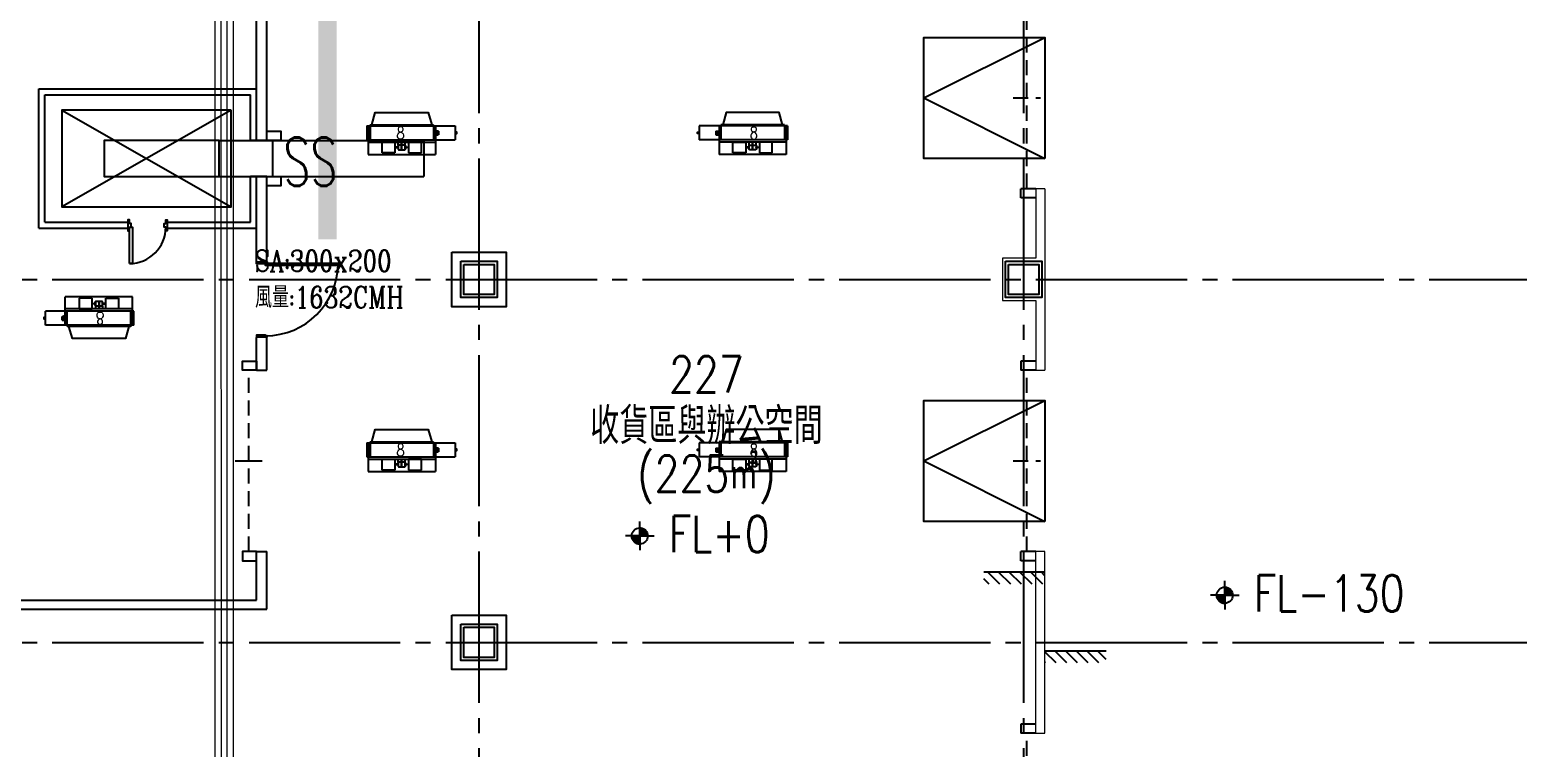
# Model space of a CAD drawing. Extents: x -18489 to 195597, y -1599 to 112111.
# Drawn here: x 23618 to 26077, y 13775 to 14963 of the extents above; entities that cross this region are included whole.
import ezdxf
from ezdxf.enums import TextEntityAlignment as Align

# ---------------------------------------------------------------- set-up
doc = ezdxf.new("R2010")
doc.units = 0
doc.header["$LTSCALE"] = 100
doc.linetypes.add('X-N-FAB-L10$0$COL-CEN-LIN', pattern=[3.25, 2.5, -0.25, 0.25, -0.25])
doc.linetypes.add('X-N-FAB-L10$0$HIDDEN', pattern=[0.375, 0.25, -0.125])
for name, color, linetype, lineweight in [('188K-SM-03-F10-MECH-EQ-Y2257103$0$0-AHU-SA', 5, 'Continuous', 0), ('188K-SM-03-F10-MECH-EQ-Y2257103$0$0-CHR', 3, 'Continuous', 0), ('188K-SM-03-F10-MECH-EQ-Y2257103$0$0-CHS', 4, 'Continuous', 0)]:
    doc.layers.add(name, color=color, linetype=linetype, lineweight=lineweight)
for name, color, linetype in [('188K-SM-03-F10-MECH-EQ-Y2257103$0$00_AC_01_設備', 2, 'Continuous'), ('188K-SM-03-F10-MECH-EQ-Y2257103$0$M-DETL-03', 3, 'Continuous'), ('X-N-FAB-L10$0$08', 8, 'Continuous'), ('X-N-FAB-L10$0$A-WALL-IN', 8, 'Continuous'), ('X-N-FAB-L10$0$BLOCK', 8, 'Continuous'), ('X-N-FAB-L10$0$CCL', 8, 'X-N-FAB-L10$0$COL-CEN-LIN'), ('X-N-FAB-L10$0$COL-S', 8, 'Continuous'), ('X-N-FAB-L10$0$DOOR', 8, 'Continuous'), ('X-N-FAB-L10$0$TXT-CODE', 8, 'Continuous')]:
    doc.layers.add(name, color=color, linetype=linetype)
doc.styles.add('188K-SM-03-F10-MECH-EQ-Y2257103$0$CHINESET', font='simplex.shx', dxfattribs={"width": 0.8, "bigfont": 'chineset.shx'})
doc.styles.add('188K-SM-03-F10-MECH-EQ-Y2257103$0$STDTEXT', font='complex.shx', dxfattribs={"bigfont": 'chineset.shx'})
doc.styles.add('X-N-FAB-L10$0$CHINA', font='simplex.shx', dxfattribs={"width": 0.75, "bigfont": 'chineset.shx'})
doc.styles.add('X-N-FAB-L10$0$JEH', font='SIMPLEX.shx', dxfattribs={"bigfont": 'genie.shx'})

# ---------------------------------------------------------------- blocks, each defined once
blk = doc.blocks.new('188K-SM-03-F10-MECH-EQ-Y2257103$0$00_AC_FC_800')
at = {"layer": '188K-SM-03-F10-MECH-EQ-Y2257103$0$00_AC_01_設備'}
h = blk.add_hatch(dxfattribs=at)
h.set_pattern_fill('ANSI31', color=3, scale=0.01, angle=45, style=0)
h.set_pattern_definition([(270.00000491, (-14689.678363, 2532.36405), (-0.03175, -2.72e-09), [])])
h.paths.add_polyline_path([(59.1, -36.9), (58.4, -36.9), (58.4, -36.7), (59.1, -36.7)])
at = {"layer": '188K-SM-03-F10-MECH-EQ-Y2257103$0$00_AC_01_設備', "color": 3}
for p, q in [((-57.8, -22), (88.2, -22)), ((-57.8, -22), (-57.8, -45)), ((-55.5, -22), (-55.5, -69)), ((-52.5, -20), (52.5, -20)), ((-52.5, -22), (-52.5, -20)), ((-52.5, -22), (-52.5, -45)), ((52.5, -22), (52.5, -20)), ((52.5, -22), (52.5, -45)), ((55.5, -22), (55.5, -69)), ((88.2, -22), (88.2, -45)), ((-57.8, -45), (88.2, -45)), ((-55.5, -49), (55.5, -49)), ((-32.5, -49), (-11.3, -49)), ((-32.5, -66.7), (-32.5, -49)), ((-11.3, -49), (-11.3, -66.7)), ((-5.7, -54.2), (-5.7, -49)), ((-0.2, -61.3), (-0.2, -49)), ((0.2, -61.3), (0.2, -49)), ((5.7, -54.2), (5.7, -49)), ((32.5, -49), (11.3, -49)), ((11.3, -49), (11.3, -66.7)), ((32.5, -66.7), (32.5, -49)), ((60.5, -30.5), (55.5, -30.5)), ((60.5, -30.5), (55.5, -30.5)), ((60.5, -30.5), (55.5, -30.5)), ((57.3, -32.4), (55.5, -31.3)), ((57.1, -32.9), (55.5, -32)), ((57, -33.2), (55.5, -33.2)), ((57, -33.8), (55.5, -33.8)), ((57.1, -34.1), (55.5, -35)), ((57.3, -34.6), (55.5, -35.7)), ((60.5, -36.5), (55.5, -36.5)), ((60.5, -36.5), (55.5, -36.5)), ((60.5, -36.5), (55.5, -36.5)), ((57.5, -32), (57.5, -35)), ((60.5, -32), (57.5, -32)), ((60.5, -35), (57.5, -35)), ((58.4, -35), (58.4, -36.7)), ((58.4, -36.6), (59.1, -36.6)), ((58.4, -36.7), (59.1, -36.7)), ((58.5, -35), (58.5, -36.6)), ((59, -35), (59, -36.6)), ((59.1, -35), (59.1, -36.7)), ((59.8, -32), (59.8, -30.5)), ((59.8, -32), (59.8, -35)), ((59.8, -35), (59.8, -36.5)), ((60.5, -30.5), (60.5, -36.5)), ((60.5, -30.5), (60.5, -36.5)), ((60.5, -30.5), (60.5, -36.5)), ((60.5, -30.5), (60.5, -36.5)), ((88.2, -32.7), (91.2, -32.7)), ((88.2, -34.3), (91.2, -34.3)), ((-55.5, -69), (55.5, -69)), ((-11.3, -66.7), (-32.5, -66.7)), ((-11.3, -57.2), (-11.3, -57.7)), ((-6.2, -57.2), (-11.3, -57.2)), ((-11.3, -57.7), (-6.2, -57.7)), ((-5.7, -54.6), (-6.2, -54.6)), ((-6.2, -54.6), (-6.2, -60.5)), ((-6.2, -60.5), (-5.7, -60.5)), ((-5.7, -54.2), (-5.7, -60.9)), ((-5.7, -57.7), (-5.7, -57.2)), ((5.3, -53.8), (-5.3, -53.8)), ((-5.3, -61.3), (5.3, -61.3)), ((5.7, -60.9), (5.7, -54.2)), ((5.7, -54.6), (6.2, -54.6)), ((5.7, -57.7), (5.7, -57.2)), ((6.2, -60.5), (5.7, -60.5)), ((6.2, -54.6), (6.2, -60.5)), ((6.2, -57.2), (11.3, -57.2)), ((11.3, -57.7), (6.2, -57.7)), ((11.3, -57.2), (11.3, -57.7)), ((11.3, -66.7), (32.5, -66.7))]:
    blk.add_line(p, q, dxfattribs=at)
for points in [[(-49.4, -20), (-43.8, 0), (43.8, 0), (49.4, -20)], [(-53.4, -24.5), (-54.6, -24.5)], [(-54, -23.9), (-54, -25.1)], [(54.6, -24.5), (53.4, -24.5)], [(54, -23.9), (54, -25.1)], [(-53.4, -42.5), (-54.6, -42.5)], [(-54, -41.9), (-54, -43.1)], [(54.6, -42.5), (53.4, -42.5)], [(54, -41.9), (54, -43.1)]]:
    blk.add_lwpolyline(points, dxfattribs=at)
for points in [[(58.4, -36.7), (58.4, -36.9), (59.1, -36.9), (59.1, -36.7)], [(88.2, -34.5), (91.2, -34.5), (91.2, -32.5), (88.2, -32.5)]]:
    blk.add_lwpolyline(points, close=True, dxfattribs=at)
for centre in [(-54, -29.3), (-54, -37.7), (54, -29.3), (54, -37.7)]:
    blk.add_circle(centre, 0.2, dxfattribs=at)
for centre, radius, start, end in [((59.5, -33.5), 2.5, 143.1301, 216.8699), ((55.7, -33.5), 2.5, 323.1301, 36.8699), ((-5.3, -54.2), 0.405, 90, 180), ((-5.3, -60.9), 0.405, 180, 270), ((5.3, -54.2), 0.405, 0, 90), ((5.3, -60.9), 0.405, 270, 0)]:
    blk.add_arc(centre, radius, start, end, dxfattribs=at)
at = {"layer": '188K-SM-03-F10-MECH-EQ-Y2257103$0$00_AC_01_設備', "color": 3, "insert": (-8.9, -23.7, 0), "char_height": 20, "attachment_point": 1, "rotation": 0, "style": '188K-SM-03-F10-MECH-EQ-Y2257103$0$CHINESET'}
blk.add_mtext_dynamic_manual_height_columns('8', width=135.411, gutter_width=500, heights=[0], dxfattribs=at)
blk = doc.blocks.new('188K-SM-03-F10-MECH-EQ-Y2257103')
at = {"layer": '188K-SM-03-F10-MECH-EQ-Y2257103$0$0-AHU-SA'}
for points, const_width in [([(22279.6, 17845.7), (22279.6, 16725), (23789, 16725), (23789, 14978.9)], 200), ([(24109.8, 14616.2), (24109.8, 15053)], 30)]:
    blk.add_lwpolyline(points, dxfattribs=dict(at, const_width=const_width))
at = {"layer": '188K-SM-03-F10-MECH-EQ-Y2257103$0$0-CHR'}
for p, q in [((23944.2, 13489.3), (23944.1, 16859.2)), ((23954.2, 13489.3), (23954.1, 16859.2))]:
    blk.add_line(p, q, dxfattribs=at)
at = {"layer": '188K-SM-03-F10-MECH-EQ-Y2257103$0$0-CHS'}
for p, q in [((23924.3, 13569.5), (23924.1, 16840.6)), ((23934.3, 13569.5), (23934.1, 16840.6))]:
    blk.add_line(p, q, dxfattribs=at)
at = {"layer": '188K-SM-03-F10-MECH-EQ-Y2257103$0$00_AC_01_設備'}
for p in [(24232.4, 14825.8), (24232.4, 14301.7)]:
    blk.add_blockref('188K-SM-03-F10-MECH-EQ-Y2257103$0$00_AC_FC_800', p, dxfattribs=at)
at = {"layer": '188K-SM-03-F10-MECH-EQ-Y2257103$0$00_AC_01_設備', "xscale": -1}
for p in [(24812, 14825.8), (24812, 14301.7)]:
    blk.add_blockref('188K-SM-03-F10-MECH-EQ-Y2257103$0$00_AC_FC_800', p, dxfattribs=at)
at = {"layer": '188K-SM-03-F10-MECH-EQ-Y2257103$0$00_AC_01_設備', "rotation": 180}
blk.add_blockref('188K-SM-03-F10-MECH-EQ-Y2257103$0$00_AC_FC_800', (23732, 14452.4), dxfattribs=at)
at = {"layer": '188K-SM-03-F10-MECH-EQ-Y2257103$0$M-DETL-03', "color": 1, "style": '188K-SM-03-F10-MECH-EQ-Y2257103$0$STDTEXT', "width": 0.8}
for s, p in [('SA:300x200', (23990, 14563.2)), ('風量:1632CMH', (23990, 14503.2))]:
    blk.add_text(s, height=35, dxfattribs=at).set_placement(p)
blk = doc.blocks.new('X-N-FAB-L10$0$A$C467ba2ca')
at = {"layer": 'X-N-FAB-L10$0$CCL'}
for p, q in [((-2650, 0), (-2650, 9160)), ((-1750, 0), (-1750, 9160)), ((-27730, 3950), (360, 3950)), ((-27730, 3350), (360, 3350))]:
    blk.add_line(p, q, dxfattribs=at)
at = {"layer": 'X-N-FAB-L10$0$COL-S'}
for points in [[(-2680, 3980), (-2620, 3980), (-2620, 3920), (-2680, 3920)], [(-2675, 3975), (-2625, 3975), (-2625, 3925), (-2675, 3925)], [(-1780, 3980), (-1720, 3980), (-1720, 3920), (-1780, 3920)], [(-1775, 3975), (-1725, 3975), (-1725, 3925), (-1775, 3925)], [(-2680, 3380), (-2620, 3380), (-2620, 3320), (-2680, 3320)], [(-2675, 3375), (-2625, 3375), (-2625, 3325), (-2675, 3325)]]:
    blk.add_lwpolyline(points, close=True, dxfattribs=at)
blk = doc.blocks.new('X-N-FAB-L10')
at = {"color": 8}
for p, q in [((24612.181, 14125.94), (24625.514, 14125.94)), ((24612.182, 14125.84), (24625.514, 14125.84)), ((24612.184, 14125.74), (24625.514, 14125.74)), ((24612.186, 14125.64), (24625.514, 14125.64)), ((24612.19, 14125.54), (24625.514, 14125.54)), ((24612.194, 14125.44), (24625.514, 14125.44)), ((24612.198, 14125.34), (24625.514, 14125.34)), ((24612.204, 14125.24), (24625.514, 14125.24)), ((24612.21, 14125.14), (24625.514, 14125.14)), ((24612.217, 14125.04), (24625.514, 14125.04)), ((24612.225, 14124.94), (24625.514, 14124.94)), ((24612.234, 14124.84), (24625.514, 14124.84)), ((24612.243, 14124.74), (24625.514, 14124.74)), ((24612.253, 14124.64), (24625.514, 14124.64)), ((24612.264, 14124.54), (24625.514, 14124.54)), ((24612.276, 14124.44), (24625.514, 14124.44)), ((24612.288, 14124.34), (24625.514, 14124.34)), ((24612.301, 14124.24), (24625.514, 14124.24)), ((24612.315, 14124.14), (24625.514, 14124.14)), ((24612.33, 14124.04), (24625.514, 14124.04)), ((24612.346, 14123.94), (24625.514, 14123.94)), ((24612.362, 14123.84), (24625.514, 14123.84)), ((24612.379, 14123.74), (24625.514, 14123.74)), ((24612.397, 14123.64), (24625.514, 14123.64)), ((24612.415, 14123.54), (24625.514, 14123.54)), ((24612.435, 14123.44), (24625.514, 14123.44)), ((24612.455, 14123.34), (24625.514, 14123.34)), ((24612.476, 14123.24), (24625.514, 14123.24)), ((24612.498, 14123.14), (24625.514, 14123.14)), ((24612.52, 14123.04), (24625.514, 14123.04)), ((24612.544, 14122.94), (24625.514, 14122.94)), ((24612.568, 14122.84), (24625.514, 14122.84)), ((24612.593, 14122.74), (24625.514, 14122.74)), ((24612.619, 14122.64), (24625.514, 14122.64)), ((24612.646, 14122.54), (24625.514, 14122.54)), ((24612.673, 14122.44), (24625.514, 14122.44)), ((24612.702, 14122.34), (24625.514, 14122.34)), ((24612.731, 14122.24), (24625.514, 14122.24)), ((24612.761, 14122.14), (24625.514, 14122.14)), ((24612.792, 14122.04), (24625.514, 14122.04)), ((24612.824, 14121.94), (24625.514, 14121.94)), ((24612.857, 14121.84), (24625.514, 14121.84)), ((24612.89, 14121.74), (24625.514, 14121.74)), ((24612.925, 14121.64), (24625.514, 14121.64)), ((24612.96, 14121.54), (24625.514, 14121.54)), ((24612.996, 14121.44), (24625.514, 14121.44)), ((24613.033, 14121.34), (24625.514, 14121.34)), ((24613.071, 14121.24), (24625.514, 14121.24)), ((24613.11, 14121.14), (24625.514, 14121.14)), ((24613.15, 14121.04), (24625.514, 14121.04)), ((24613.191, 14120.94), (24625.514, 14120.94)), ((24613.233, 14120.84), (24625.514, 14120.84)), ((24613.276, 14120.74), (24625.514, 14120.74)), ((24613.319, 14120.64), (24625.514, 14120.64)), ((24613.364, 14120.54), (24625.514, 14120.54)), ((24613.41, 14120.44), (24625.514, 14120.44)), ((24613.456, 14120.34), (24625.514, 14120.34)), ((24613.504, 14120.24), (24625.514, 14120.24)), ((24613.553, 14120.14), (24625.514, 14120.14)), ((24613.603, 14120.04), (24625.514, 14120.04)), ((24613.654, 14119.94), (24625.514, 14119.94)), ((24613.705, 14119.84), (24625.514, 14119.84)), ((24613.758, 14119.74), (24625.514, 14119.74)), ((24613.813, 14119.64), (24625.514, 14119.64)), ((24613.868, 14119.54), (24625.514, 14119.54)), ((24613.924, 14119.44), (24625.514, 14119.44)), ((24613.981, 14119.34), (24625.514, 14119.34)), ((24614.04, 14119.24), (24625.514, 14119.24)), ((24614.1, 14119.14), (24625.514, 14119.14)), ((24614.161, 14119.04), (24625.514, 14119.04)), ((24614.223, 14118.94), (24625.514, 14118.94)), ((24614.286, 14118.84), (24625.514, 14118.84)), ((24614.351, 14118.74), (24625.514, 14118.74)), ((24614.417, 14118.64), (24625.514, 14118.64)), ((24614.484, 14118.54), (24625.514, 14118.54)), ((24614.553, 14118.44), (24625.514, 14118.44)), ((24614.623, 14118.34), (24625.514, 14118.34)), ((24614.694, 14118.24), (24625.514, 14118.24)), ((24614.767, 14118.14), (24625.514, 14118.14)), ((24614.841, 14118.04), (24625.514, 14118.04)), ((24614.917, 14117.94), (24625.514, 14117.94)), ((24614.994, 14117.84), (24625.514, 14117.84)), ((24615.073, 14117.74), (24625.514, 14117.74)), ((24615.153, 14117.64), (24625.514, 14117.64)), ((24615.235, 14117.54), (24625.514, 14117.54)), ((24615.318, 14117.44), (24625.514, 14117.44)), ((24615.403, 14117.34), (24625.514, 14117.34)), ((24615.49, 14117.24), (24625.514, 14117.24)), ((24615.579, 14117.14), (24625.514, 14117.14)), ((24615.669, 14117.04), (24625.514, 14117.04)), ((24615.761, 14116.94), (24625.514, 14116.94)), ((24615.855, 14116.84), (24625.514, 14116.84)), ((24615.952, 14116.74), (24625.514, 14116.74)), ((24616.05, 14116.64), (24625.514, 14116.64)), ((24616.15, 14116.54), (24625.514, 14116.54)), ((24616.253, 14116.44), (24625.514, 14116.44)), ((24616.357, 14116.34), (24625.514, 14116.34)), ((24616.464, 14116.24), (24625.514, 14116.24)), ((24616.574, 14116.14), (24625.514, 14116.14)), ((24616.686, 14116.04), (24625.514, 14116.04)), ((24616.8, 14115.94), (24625.514, 14115.94)), ((24616.917, 14115.84), (24625.514, 14115.84)), ((24617.037, 14115.74), (24625.514, 14115.74)), ((24617.16, 14115.64), (24625.514, 14115.64)), ((24617.286, 14115.54), (24625.514, 14115.54)), ((24617.415, 14115.44), (24625.514, 14115.44)), ((24617.548, 14115.34), (24625.514, 14115.34)), ((24617.684, 14115.24), (24625.514, 14115.24)), ((24625.514, 14139.34), (24626.336, 14139.34)), ((24625.514, 14139.24), (24627.338, 14139.24)), ((24625.514, 14139.14), (24627.955, 14139.14)), ((24625.514, 14139.04), (24628.441, 14139.04)), ((24625.514, 14138.94), (24628.855, 14138.94)), ((24625.514, 14138.84), (24629.22, 14138.84)), ((24625.514, 14138.74), (24629.549, 14138.74)), ((24625.514, 14138.64), (24629.852, 14138.64)), ((24625.514, 14138.54), (24630.132, 14138.54)), ((24625.514, 14138.44), (24630.394, 14138.44)), ((24625.514, 14138.34), (24630.641, 14138.34)), ((24625.514, 14138.24), (24630.875, 14138.24)), ((24625.514, 14138.14), (24631.097, 14138.14)), ((24625.514, 14138.04), (24631.309, 14138.04)), ((24625.514, 14137.94), (24631.512, 14137.94)), ((24625.514, 14137.84), (24631.706, 14137.84)), ((24625.514, 14137.74), (24631.894, 14137.74)), ((24625.514, 14137.64), (24632.074, 14137.64)), ((24625.514, 14137.54), (24632.248, 14137.54)), ((24625.514, 14137.44), (24632.416, 14137.44)), ((24625.514, 14137.34), (24632.578, 14137.34)), ((24625.514, 14137.24), (24632.736, 14137.24)), ((24625.514, 14137.14), (24632.889, 14137.14)), ((24625.514, 14137.04), (24633.037, 14137.04)), ((24625.514, 14136.94), (24633.182, 14136.94)), ((24625.514, 14136.84), (24633.322, 14136.84)), ((24625.514, 14136.74), (24633.458, 14136.74)), ((24625.514, 14136.64), (24633.591, 14136.64)), ((24625.514, 14136.54), (24633.721, 14136.54)), ((24625.514, 14136.44), (24633.848, 14136.44)), ((24625.514, 14136.34), (24633.971, 14136.34)), ((24625.514, 14136.24), (24634.091, 14136.24)), ((24625.514, 14136.14), (24634.209, 14136.14)), ((24625.514, 14136.04), (24634.324, 14136.04)), ((24625.514, 14135.94), (24634.436, 14135.94)), ((24625.514, 14135.84), (24634.546, 14135.84)), ((24625.514, 14135.74), (24634.653, 14135.74)), ((24625.514, 14135.64), (24634.758, 14135.64)), ((24625.514, 14135.54), (24634.861, 14135.54)), ((24625.514, 14135.44), (24634.962, 14135.44)), ((24625.514, 14135.34), (24635.06, 14135.34)), ((24625.514, 14135.24), (24635.157, 14135.24)), ((24625.514, 14135.14), (24635.251, 14135.14)), ((24625.514, 14135.04), (24635.344, 14135.04)), ((24625.514, 14134.94), (24635.435, 14134.94)), ((24625.514, 14134.84), (24635.524, 14134.84)), ((24625.514, 14134.74), (24635.611, 14134.74)), ((24625.514, 14134.64), (24635.696, 14134.64)), ((24625.514, 14134.54), (24635.78, 14134.54)), ((24625.514, 14134.44), (24635.862, 14134.44)), ((24625.514, 14134.34), (24635.942, 14134.34)), ((24625.514, 14134.24), (24636.021, 14134.24)), ((24625.514, 14134.14), (24636.099, 14134.14)), ((24625.514, 14134.04), (24636.174, 14134.04)), ((24625.514, 14133.94), (24636.249, 14133.94)), ((24625.514, 14133.84), (24636.322, 14133.84)), ((24625.514, 14133.74), (24636.393, 14133.74)), ((24625.514, 14133.64), (24636.464, 14133.64)), ((24625.514, 14133.54), (24636.532, 14133.54)), ((24625.514, 14133.44), (24636.6, 14133.44)), ((24625.514, 14133.34), (24636.666, 14133.34)), ((24625.514, 14133.24), (24636.731, 14133.24)), ((24625.514, 14133.14), (24636.794, 14133.14)), ((24625.514, 14133.04), (24636.857, 14133.04)), ((24625.514, 14132.94), (24636.918, 14132.94)), ((24625.514, 14132.84), (24636.978, 14132.84)), ((24625.514, 14132.74), (24637.037, 14132.74)), ((24625.514, 14132.64), (24637.094, 14132.64)), ((24625.514, 14132.54), (24637.151, 14132.54)), ((24625.514, 14132.44), (24637.206, 14132.44)), ((24625.514, 14132.34), (24637.261, 14132.34)), ((24625.514, 14132.24), (24637.314, 14132.24)), ((24625.514, 14132.14), (24637.366, 14132.14)), ((24625.514, 14132.04), (24637.417, 14132.04)), ((24625.514, 14131.94), (24637.467, 14131.94)), ((24625.514, 14131.84), (24637.516, 14131.84)), ((24625.514, 14131.74), (24637.564, 14131.74)), ((24625.514, 14131.64), (24637.61, 14131.64)), ((24625.514, 14131.54), (24637.656, 14131.54)), ((24625.514, 14131.44), (24637.701, 14131.44)), ((24625.514, 14131.34), (24637.745, 14131.34)), ((24625.514, 14131.24), (24637.788, 14131.24)), ((24625.514, 14131.14), (24637.83, 14131.14)), ((24625.514, 14131.04), (24637.871, 14131.04)), ((24625.514, 14130.94), (24637.911, 14130.94)), ((24625.514, 14130.84), (24637.95, 14130.84)), ((24625.514, 14130.74), (24637.988, 14130.74)), ((24625.514, 14130.64), (24638.026, 14130.64)), ((24625.514, 14130.54), (24638.062, 14130.54)), ((24625.514, 14130.44), (24638.097, 14130.44)), ((24625.514, 14130.34), (24638.132, 14130.34)), ((24625.514, 14130.24), (24638.166, 14130.24)), ((24625.514, 14130.14), (24638.199, 14130.14)), ((24625.514, 14130.04), (24638.23, 14130.04)), ((24625.514, 14129.94), (24638.262, 14129.94)), ((24625.514, 14129.84), (24638.292, 14129.84)), ((24625.514, 14129.74), (24638.321, 14129.74)), ((24625.514, 14129.64), (24638.35, 14129.64)), ((24625.514, 14129.54), (24638.377, 14129.54)), ((24625.514, 14129.44), (24638.404, 14129.44)), ((24625.514, 14129.34), (24638.43, 14129.34)), ((24625.514, 14129.24), (24638.455, 14129.24)), ((24625.514, 14129.14), (24638.48, 14129.14)), ((24625.514, 14129.04), (24638.503, 14129.04)), ((24625.514, 14128.94), (24638.526, 14128.94)), ((24625.514, 14128.84), (24638.548, 14128.84)), ((24625.514, 14128.74), (24638.569, 14128.74)), ((24625.514, 14128.64), (24638.59, 14128.64)), ((24625.514, 14128.54), (24638.609, 14128.54)), ((24625.514, 14128.44), (24638.628, 14128.44)), ((24625.514, 14128.34), (24638.646, 14128.34)), ((24625.514, 14128.24), (24638.663, 14128.24)), ((24625.514, 14128.14), (24638.679, 14128.14)), ((24625.514, 14128.04), (24638.695, 14128.04)), ((24625.514, 14127.94), (24638.71, 14127.94)), ((24625.514, 14127.84), (24638.724, 14127.84)), ((24625.514, 14127.74), (24638.737, 14127.74)), ((24625.514, 14127.64), (24638.75, 14127.64)), ((24625.514, 14127.54), (24638.762, 14127.54)), ((24625.514, 14127.44), (24638.773, 14127.44)), ((24625.514, 14127.34), (24638.783, 14127.34)), ((24625.514, 14127.24), (24638.792, 14127.24)), ((24625.514, 14127.14), (24638.801, 14127.14)), ((24625.514, 14127.04), (24638.809, 14127.04)), ((24625.514, 14126.94), (24638.816, 14126.94)), ((24625.514, 14126.84), (24638.823, 14126.84)), ((24625.514, 14126.74), (24638.828, 14126.74)), ((24625.514, 14126.64), (24638.833, 14126.64)), ((24625.514, 14126.54), (24638.837, 14126.54)), ((24625.514, 14126.44), (24638.841, 14126.44)), ((24625.514, 14126.34), (24638.844, 14126.34)), ((24625.514, 14126.24), (24638.845, 14126.24)), ((24625.514, 14126.14), (24638.847, 14126.14)), ((24625.514, 14126.04), (24638.847, 14126.04)), ((24617.823, 14115.14), (24625.514, 14115.14)), ((24617.967, 14115.04), (24625.514, 14115.04)), ((24618.115, 14114.94), (24625.514, 14114.94)), ((24618.267, 14114.84), (24625.514, 14114.84)), ((24618.424, 14114.74), (24625.514, 14114.74)), ((24618.586, 14114.64), (24625.514, 14114.64)), ((24618.753, 14114.54), (24625.514, 14114.54)), ((24618.926, 14114.44), (24625.514, 14114.44)), ((24619.105, 14114.34), (24625.514, 14114.34)), ((24619.291, 14114.24), (24625.514, 14114.24)), ((24619.484, 14114.14), (24625.514, 14114.14)), ((24619.685, 14114.04), (24625.514, 14114.04)), ((24619.896, 14113.94), (24625.514, 14113.94)), ((24620.116, 14113.84), (24625.514, 14113.84)), ((24620.348, 14113.74), (24625.514, 14113.74)), ((24620.593, 14113.64), (24625.514, 14113.64)), ((24620.853, 14113.54), (24625.514, 14113.54)), ((24621.13, 14113.44), (24625.514, 14113.44)), ((24621.428, 14113.34), (24625.514, 14113.34)), ((24621.753, 14113.24), (24625.514, 14113.24)), ((24622.112, 14113.14), (24625.514, 14113.14)), ((24622.516, 14113.04), (24625.514, 14113.04)), ((24622.989, 14112.94), (24625.514, 14112.94)), ((24623.578, 14112.84), (24625.514, 14112.84)), ((24624.465, 14112.74), (24625.514, 14112.74)), ((25578.692, 14027.94), (25592.025, 14027.94)), ((25578.693, 14027.84), (25592.025, 14027.84)), ((25578.695, 14027.74), (25592.025, 14027.74)), ((25578.698, 14027.64), (25592.025, 14027.64)), ((25578.701, 14027.54), (25592.025, 14027.54)), ((25578.705, 14027.44), (25592.025, 14027.44)), ((25578.71, 14027.34), (25592.025, 14027.34)), ((25578.716, 14027.24), (25592.025, 14027.24)), ((25578.722, 14027.14), (25592.025, 14027.14)), ((25578.729, 14027.04), (25592.025, 14027.04)), ((25578.737, 14026.94), (25592.025, 14026.94)), ((25578.745, 14026.84), (25592.025, 14026.84)), ((25578.755, 14026.74), (25592.025, 14026.74)), ((25578.765, 14026.64), (25592.025, 14026.64)), ((25578.776, 14026.54), (25592.025, 14026.54)), ((25578.787, 14026.44), (25592.025, 14026.44)), ((25578.8, 14026.34), (25592.025, 14026.34)), ((25578.813, 14026.24), (25592.025, 14026.24)), ((25578.827, 14026.14), (25592.025, 14026.14)), ((25578.842, 14026.04), (25592.025, 14026.04)), ((25578.857, 14025.94), (25592.025, 14025.94)), ((25578.873, 14025.84), (25592.025, 14025.84)), ((25578.89, 14025.74), (25592.025, 14025.74)), ((25578.908, 14025.64), (25592.025, 14025.64)), ((25578.927, 14025.54), (25592.025, 14025.54)), ((25578.946, 14025.44), (25592.025, 14025.44)), ((25578.967, 14025.34), (25592.025, 14025.34)), ((25578.988, 14025.24), (25592.025, 14025.24)), ((25579.009, 14025.14), (25592.025, 14025.14)), ((25579.032, 14025.04), (25592.025, 14025.04)), ((25579.055, 14024.94), (25592.025, 14024.94)), ((25579.08, 14024.84), (25592.025, 14024.84)), ((25579.105, 14024.74), (25592.025, 14024.74)), ((25579.131, 14024.64), (25592.025, 14024.64)), ((25579.157, 14024.54), (25592.025, 14024.54)), ((25579.185, 14024.44), (25592.025, 14024.44)), ((25579.213, 14024.34), (25592.025, 14024.34)), ((25579.243, 14024.24), (25592.025, 14024.24)), ((25579.273, 14024.14), (25592.025, 14024.14)), ((25579.304, 14024.04), (25592.025, 14024.04)), ((25579.335, 14023.94), (25592.025, 14023.94)), ((25579.368, 14023.84), (25592.025, 14023.84)), ((25579.402, 14023.74), (25592.025, 14023.74)), ((25579.436, 14023.64), (25592.025, 14023.64)), ((25579.471, 14023.54), (25592.025, 14023.54)), ((25579.508, 14023.44), (25592.025, 14023.44)), ((25579.545, 14023.34), (25592.025, 14023.34)), ((25579.583, 14023.24), (25592.025, 14023.24)), ((25579.622, 14023.14), (25592.025, 14023.14)), ((25579.662, 14023.04), (25592.025, 14023.04)), ((25579.703, 14022.94), (25592.025, 14022.94)), ((25579.744, 14022.84), (25592.025, 14022.84)), ((25579.787, 14022.74), (25592.025, 14022.74)), ((25579.831, 14022.64), (25592.025, 14022.64)), ((25579.876, 14022.54), (25592.025, 14022.54)), ((25579.921, 14022.44), (25592.025, 14022.44)), ((25579.968, 14022.34), (25592.025, 14022.34)), ((25580.016, 14022.24), (25592.025, 14022.24)), ((25580.064, 14022.14), (25592.025, 14022.14)), ((25580.114, 14022.04), (25592.025, 14022.04)), ((25580.165, 14021.94), (25592.025, 14021.94)), ((25580.217, 14021.84), (25592.025, 14021.84)), ((25580.27, 14021.74), (25592.025, 14021.74)), ((25580.324, 14021.64), (25592.025, 14021.64)), ((25580.379, 14021.54), (25592.025, 14021.54)), ((25580.436, 14021.44), (25592.025, 14021.44)), ((25580.493, 14021.34), (25592.025, 14021.34)), ((25580.552, 14021.24), (25592.025, 14021.24)), ((25580.611, 14021.14), (25592.025, 14021.14)), ((25580.672, 14021.04), (25592.025, 14021.04)), ((25580.735, 14020.94), (25592.025, 14020.94)), ((25580.798, 14020.84), (25592.025, 14020.84)), ((25580.863, 14020.74), (25592.025, 14020.74)), ((25580.929, 14020.64), (25592.025, 14020.64)), ((25580.996, 14020.54), (25592.025, 14020.54)), ((25581.065, 14020.44), (25592.025, 14020.44)), ((25581.134, 14020.34), (25592.025, 14020.34)), ((25581.206, 14020.24), (25592.025, 14020.24)), ((25581.279, 14020.14), (25592.025, 14020.14)), ((25581.353, 14020.04), (25592.025, 14020.04)), ((25581.428, 14019.94), (25592.025, 14019.94)), ((25581.505, 14019.84), (25592.025, 14019.84)), ((25581.584, 14019.74), (25592.025, 14019.74)), ((25581.664, 14019.64), (25592.025, 14019.64)), ((25581.746, 14019.54), (25592.025, 14019.54)), ((25581.83, 14019.44), (25592.025, 14019.44)), ((25581.915, 14019.34), (25592.025, 14019.34)), ((25582.001, 14019.24), (25592.025, 14019.24)), ((25582.09, 14019.14), (25592.025, 14019.14)), ((25582.18, 14019.04), (25592.025, 14019.04)), ((25582.273, 14018.94), (25592.025, 14018.94)), ((25582.367, 14018.84), (25592.025, 14018.84)), ((25582.463, 14018.74), (25592.025, 14018.74)), ((25582.561, 14018.64), (25592.025, 14018.64)), ((25582.662, 14018.54), (25592.025, 14018.54)), ((25582.764, 14018.44), (25592.025, 14018.44)), ((25582.869, 14018.34), (25592.025, 14018.34)), ((25582.976, 14018.24), (25592.025, 14018.24)), ((25583.085, 14018.14), (25592.025, 14018.14)), ((25583.197, 14018.04), (25592.025, 14018.04)), ((25583.312, 14017.94), (25592.025, 14017.94)), ((25583.429, 14017.84), (25592.025, 14017.84)), ((25583.549, 14017.74), (25592.025, 14017.74)), ((25583.672, 14017.64), (25592.025, 14017.64)), ((25583.798, 14017.54), (25592.025, 14017.54)), ((25583.927, 14017.44), (25592.025, 14017.44)), ((25584.059, 14017.34), (25592.025, 14017.34)), ((25584.195, 14017.24), (25592.025, 14017.24)), ((25584.335, 14017.14), (25592.025, 14017.14)), ((25584.479, 14017.04), (25592.025, 14017.04)), ((25584.626, 14016.94), (25592.025, 14016.94)), ((25584.779, 14016.84), (25592.025, 14016.84)), ((25592.025, 14041.34), (25592.847, 14041.34)), ((25592.025, 14041.24), (25593.849, 14041.24)), ((25592.025, 14041.14), (25594.466, 14041.14)), ((25592.025, 14041.04), (25594.953, 14041.04)), ((25592.025, 14040.94), (25595.366, 14040.94)), ((25592.025, 14040.84), (25595.731, 14040.84)), ((25592.025, 14040.74), (25596.061, 14040.74)), ((25592.025, 14040.64), (25596.363, 14040.64)), ((25592.025, 14040.54), (25596.644, 14040.54)), ((25592.025, 14040.44), (25596.906, 14040.44)), ((25592.025, 14040.34), (25597.153, 14040.34)), ((25592.025, 14040.24), (25597.387, 14040.24)), ((25592.025, 14040.14), (25597.609, 14040.14)), ((25592.025, 14040.04), (25597.821, 14040.04)), ((25592.025, 14039.94), (25598.023, 14039.94)), ((25592.025, 14039.84), (25598.218, 14039.84)), ((25592.025, 14039.74), (25598.405, 14039.74)), ((25592.025, 14039.64), (25598.585, 14039.64)), ((25592.025, 14039.54), (25598.759, 14039.54)), ((25592.025, 14039.44), (25598.927, 14039.44)), ((25592.025, 14039.34), (25599.09, 14039.34)), ((25592.025, 14039.24), (25599.247, 14039.24)), ((25592.025, 14039.14), (25599.4, 14039.14)), ((25592.025, 14039.04), (25599.549, 14039.04)), ((25592.025, 14038.94), (25599.693, 14038.94)), ((25592.025, 14038.84), (25599.833, 14038.84)), ((25592.025, 14038.74), (25599.97, 14038.74)), ((25592.025, 14038.64), (25600.103, 14038.64)), ((25592.025, 14038.54), (25600.233, 14038.54)), ((25592.025, 14038.44), (25600.359, 14038.44)), ((25592.025, 14038.34), (25600.482, 14038.34)), ((25592.025, 14038.24), (25600.603, 14038.24)), ((25592.025, 14038.14), (25600.721, 14038.14)), ((25592.025, 14038.04), (25600.835, 14038.04)), ((25592.025, 14037.94), (25600.948, 14037.94)), ((25592.025, 14037.84), (25601.058, 14037.84)), ((25592.025, 14037.74), (25601.165, 14037.74)), ((25592.025, 14037.64), (25601.27, 14037.64)), ((25592.025, 14037.54), (25601.373, 14037.54)), ((25592.025, 14037.44), (25601.473, 14037.44)), ((25592.025, 14037.34), (25601.572, 14037.34)), ((25592.025, 14037.24), (25601.669, 14037.24)), ((25592.025, 14037.14), (25601.763, 14037.14)), ((25592.025, 14037.04), (25601.856, 14037.04)), ((25592.025, 14036.94), (25601.946, 14036.94)), ((25592.025, 14036.84), (25602.035, 14036.84)), ((25592.025, 14036.74), (25602.122, 14036.74)), ((25592.025, 14036.64), (25602.208, 14036.64)), ((25592.025, 14036.54), (25602.291, 14036.54)), ((25592.025, 14036.44), (25602.373, 14036.44)), ((25592.025, 14036.34), (25602.454, 14036.34)), ((25592.025, 14036.24), (25602.533, 14036.24)), ((25592.025, 14036.14), (25602.61, 14036.14)), ((25592.025, 14036.04), (25602.686, 14036.04)), ((25592.025, 14035.94), (25602.76, 14035.94)), ((25592.025, 14035.84), (25602.833, 14035.84)), ((25592.025, 14035.74), (25602.905, 14035.74)), ((25592.025, 14035.64), (25602.975, 14035.64)), ((25592.025, 14035.54), (25603.044, 14035.54)), ((25592.025, 14035.44), (25603.111, 14035.44)), ((25592.025, 14035.34), (25603.178, 14035.34)), ((25592.025, 14035.24), (25603.242, 14035.24)), ((25592.025, 14035.14), (25603.306, 14035.14)), ((25592.025, 14035.04), (25603.368, 14035.04)), ((25592.025, 14034.94), (25603.43, 14034.94)), ((25592.025, 14034.84), (25603.49, 14034.84)), ((25592.025, 14034.74), (25603.548, 14034.74)), ((25592.025, 14034.64), (25603.606, 14034.64)), ((25592.025, 14034.54), (25603.663, 14034.54)), ((25592.025, 14034.44), (25603.718, 14034.44)), ((25592.025, 14034.34), (25603.772, 14034.34)), ((25592.025, 14034.24), (25603.825, 14034.24)), ((25592.025, 14034.14), (25603.877, 14034.14)), ((25592.025, 14034.04), (25603.928, 14034.04)), ((25592.025, 14033.94), (25603.978, 14033.94)), ((25592.025, 14033.84), (25604.027, 14033.84)), ((25592.025, 14033.74), (25604.075, 14033.74)), ((25592.025, 14033.64), (25604.122, 14033.64)), ((25592.025, 14033.54), (25604.168, 14033.54)), ((25592.025, 14033.44), (25604.213, 14033.44)), ((25592.025, 14033.34), (25604.257, 14033.34)), ((25592.025, 14033.24), (25604.299, 14033.24)), ((25592.025, 14033.14), (25604.341, 14033.14)), ((25592.025, 14033.04), (25604.382, 14033.04)), ((25592.025, 14032.94), (25604.422, 14032.94)), ((25592.025, 14032.84), (25604.462, 14032.84)), ((25592.025, 14032.74), (25604.5, 14032.74)), ((25592.025, 14032.64), (25604.537, 14032.64)), ((25592.025, 14032.54), (25604.573, 14032.54)), ((25592.025, 14032.44), (25604.609, 14032.44)), ((25592.025, 14032.34), (25604.644, 14032.34)), ((25592.025, 14032.24), (25604.677, 14032.24)), ((25592.025, 14032.14), (25604.71, 14032.14)), ((25592.025, 14032.04), (25604.742, 14032.04)), ((25592.025, 14031.94), (25604.773, 14031.94)), ((25592.025, 14031.84), (25604.803, 14031.84)), ((25592.025, 14031.74), (25604.833, 14031.74)), ((25592.025, 14031.64), (25604.861, 14031.64)), ((25592.025, 14031.54), (25604.889, 14031.54)), ((25592.025, 14031.44), (25604.916, 14031.44)), ((25592.025, 14031.34), (25604.942, 14031.34)), ((25592.025, 14031.24), (25604.967, 14031.24)), ((25592.025, 14031.14), (25604.991, 14031.14)), ((25592.025, 14031.04), (25605.015, 14031.04)), ((25592.025, 14030.94), (25605.038, 14030.94)), ((25592.025, 14030.84), (25605.06, 14030.84)), ((25592.025, 14030.74), (25605.081, 14030.74)), ((25592.025, 14030.64), (25605.101, 14030.64)), ((25592.025, 14030.54), (25605.121, 14030.54)), ((25592.025, 14030.44), (25605.139, 14030.44)), ((25592.025, 14030.34), (25605.157, 14030.34)), ((25592.025, 14030.24), (25605.175, 14030.24)), ((25592.025, 14030.14), (25605.191, 14030.14)), ((25592.025, 14030.04), (25605.207, 14030.04)), ((25592.025, 14029.94), (25605.221, 14029.94)), ((25592.025, 14029.84), (25605.236, 14029.84)), ((25592.025, 14029.74), (25605.249, 14029.74)), ((25592.025, 14029.64), (25605.261, 14029.64)), ((25592.025, 14029.54), (25605.273, 14029.54)), ((25592.025, 14029.44), (25605.284, 14029.44)), ((25592.025, 14029.34), (25605.294, 14029.34)), ((25592.025, 14029.24), (25605.304, 14029.24)), ((25592.025, 14029.14), (25605.313, 14029.14)), ((25592.025, 14029.04), (25605.321, 14029.04)), ((25592.025, 14028.94), (25605.328, 14028.94)), ((25592.025, 14028.84), (25605.334, 14028.84)), ((25592.025, 14028.74), (25605.34, 14028.74)), ((25592.025, 14028.64), (25605.345, 14028.64)), ((25592.025, 14028.54), (25605.349, 14028.54)), ((25592.025, 14028.44), (25605.352, 14028.44)), ((25592.025, 14028.34), (25605.355, 14028.34)), ((25592.025, 14028.24), (25605.357, 14028.24)), ((25592.025, 14028.14), (25605.358, 14028.14)), ((25592.025, 14028.04), (25605.359, 14028.04)), ((25584.935, 14016.74), (25592.025, 14016.74)), ((25585.097, 14016.64), (25592.025, 14016.64)), ((25585.264, 14016.54), (25592.025, 14016.54)), ((25585.437, 14016.44), (25592.025, 14016.44)), ((25585.616, 14016.34), (25592.025, 14016.34)), ((25585.802, 14016.24), (25592.025, 14016.24)), ((25585.996, 14016.14), (25592.025, 14016.14)), ((25586.197, 14016.04), (25592.025, 14016.04)), ((25586.407, 14015.94), (25592.025, 14015.94)), ((25586.628, 14015.84), (25592.025, 14015.84)), ((25586.86, 14015.74), (25592.025, 14015.74)), ((25587.104, 14015.64), (25592.025, 14015.64)), ((25587.364, 14015.54), (25592.025, 14015.54)), ((25587.641, 14015.44), (25592.025, 14015.44)), ((25587.94, 14015.34), (25592.025, 14015.34)), ((25588.265, 14015.24), (25592.025, 14015.24)), ((25588.623, 14015.14), (25592.025, 14015.14)), ((25589.028, 14015.04), (25592.025, 14015.04)), ((25589.5, 14014.94), (25592.025, 14014.94)), ((25590.089, 14014.84), (25592.025, 14014.84)), ((25590.977, 14014.74), (25592.025, 14014.74))]:
    blk.add_line(p, q, dxfattribs=at)
at = {"layer": 'X-N-FAB-L10$0$08'}
for p, q in [((25095, 14850), (25295, 14950)), ((23950.7, 14830), (23670.6, 14670)), ((23670.6, 14830), (23950.7, 14670)), ((25095, 14850), (25295, 14750)), ((23930.7, 14780), (24268.7, 14780)), ((24009.5, 14780), (23982.5, 14780)), ((24268.7, 14780), (24268.7, 14720)), ((23930.7, 14720), (24268.7, 14720)), ((24009.5, 14720), (23982.5, 14720)), ((25095, 14250), (25295, 14350)), ((25095, 14250), (25295, 14150)), ((25295, 14066.086), (25193.953, 14066.086)), ((25220.678, 14046.086), (25200.678, 14066.086)), ((25238.355, 14046.086), (25218.355, 14066.086)), ((25256.033, 14046.086), (25236.033, 14066.086)), ((25273.711, 14046.086), (25253.711, 14066.086)), ((25291.388, 14046.086), (25271.388, 14066.086)), ((25295, 14060.152), (25289.066, 14066.086)), ((25203, 14046.086), (25193.953, 14055.133)), ((25295, 13936.086), (25396.047, 13936.086)), ((25313.496, 13916.086), (25295, 13934.582)), ((25331.174, 13916.086), (25311.174, 13936.086)), ((25348.851, 13916.086), (25328.851, 13936.086)), ((25366.529, 13916.086), (25346.529, 13936.086)), ((25384.207, 13916.086), (25364.207, 13936.086)), ((25396.047, 13921.924), (25381.884, 13936.086)), ((25295.818, 13916.086), (25295, 13916.905))]:
    blk.add_line(p, q, dxfattribs=at)
for points in [[(25295, 14750), (25095, 14750), (25095, 14950), (25295, 14950)], [(23950.7, 14830), (23670.6, 14830), (23670.6, 14670), (23950.7, 14670)], [(23930.7, 14780), (23740.7, 14780), (23740.7, 14720), (23930.7, 14720)], [(24315, 14595), (24405, 14595), (24405, 14505), (24315, 14505)], [(25295, 14150), (25095, 14150), (25095, 14350), (25295, 14350)], [(24315, 13995), (24405, 13995), (24405, 13905), (24315, 13905)]]:
    blk.add_lwpolyline(points, close=True, dxfattribs=at)
at = {"layer": 'X-N-FAB-L10$0$A-WALL-IN'}
for p, q in [((23992.5, 14780), (23992.5, 15135)), ((24009.5, 14780), (24009.5, 15135)), ((23632.6, 14865.4), (23992.5, 14865.4)), ((23632.6, 14634.6), (23632.6, 14865.4)), ((23642.6, 14855.4), (23982.5, 14855.4)), ((23642.6, 14644.6), (23642.6, 14855.4)), ((23982.5, 14780), (23982.5, 14855.4)), ((23982.5, 14644.6), (23982.5, 14720)), ((23992.5, 14578.903), (23992.5, 14720)), ((24009.5, 14578.903), (24009.5, 14720)), ((23632.6, 14634.6), (23780.05, 14634.6)), ((23642.6, 14644.6), (23780.05, 14644.6)), ((23845.05, 14644.6), (23982.5, 14644.6)), ((23845.05, 14634.6), (23992.5, 14634.6)), ((23992.5, 14400), (23992.5, 14453.903)), ((24009.5, 14400), (24009.5, 14453.903)), ((23992.5, 14020), (23992.5, 14100)), ((24009.5, 14005.001), (24009.5, 14100))]:
    blk.add_line(p, q, dxfattribs=at)
at = {"layer": 'X-N-FAB-L10$0$A-WALL-IN', "color": 3, "lineweight": 0}
for p, q in [((25295, 14700), (25280, 14700)), ((25280, 14700), (25280, 14585)), ((25295, 14700), (25295, 14400)), ((25280, 14515), (25280, 14400)), ((25295, 14100), (25280, 14100)), ((25280, 13800), (25280, 14100)), ((25295, 13800), (25295, 14100))]:
    blk.add_line(p, q, dxfattribs=at)
at = {"layer": 'X-N-FAB-L10$0$A-WALL-IN', "color": 8}
for p, q in [((21082, 14020), (23992.5, 14020)), ((21067, 14005), (24009.5, 14005))]:
    blk.add_line(p, q, dxfattribs=at)
at = {"layer": 'X-N-FAB-L10$0$A-WALL-IN', "color": 3, "lineweight": 0}
for points in [[(25280, 14585), (25225, 14585), (25225, 14515), (25280, 14515)], [(25280, 14400), (25295, 14400)], [(25280, 13800), (25295, 13800)]]:
    blk.add_lwpolyline(points, dxfattribs=at)
at = {"layer": 'X-N-FAB-L10$0$COL-S', "color": 8}
for p, q in [((24330, 14580), (24390, 14580)), ((24330, 14520), (24330, 14580)), ((24335, 14575), (24385, 14575)), ((24335, 14525), (24335, 14575)), ((24385, 14575), (24385, 14525)), ((24390, 14580), (24390, 14520)), ((25230, 14580), (25290, 14580)), ((25230, 14520), (25230, 14580)), ((25235, 14575), (25285, 14575)), ((25235, 14525), (25235, 14575)), ((25285, 14575), (25285, 14525)), ((25290, 14580), (25290, 14520)), ((24390, 14520), (24330, 14520)), ((24385, 14525), (24335, 14525)), ((25290, 14520), (25230, 14520)), ((25285, 14525), (25235, 14525))]:
    blk.add_line(p, q, dxfattribs=at)
at = {"layer": 'X-N-FAB-L10$0$DOOR', "linetype": 'X-N-FAB-L10$0$HIDDEN'}
for p, q in [((25265, 14700), (25265, 15000)), ((25242.5, 14850), (25287.5, 14850)), ((25280, 14415), (25255, 14415)), ((25255, 14415), (25255, 14400)), ((23979.5, 14100), (23979.5, 14400)), ((25280, 14400), (25255, 14400)), ((25265, 14100), (25265, 14400)), ((25242.5, 14250), (25287.5, 14250)), ((25280, 14100), (25255, 14100)), ((25255, 14085), (25255, 14100)), ((25280, 14085), (25255, 14085)), ((25280, 13815), (25255, 13815)), ((25255, 13815), (25255, 13800)), ((25280, 13800), (25255, 13800)), ((25265, 13500), (25265, 13800))]:
    blk.add_line(p, q, dxfattribs=at)
at = {"layer": 'X-N-FAB-L10$0$DOOR'}
for p, q in [((24019.5, 14720), (24019.5, 14780)), ((25280, 14700), (25255, 14700)), ((25255, 14685), (25255, 14700)), ((25280, 14685), (25255, 14685)), ((23780.05, 14644.6), (23780.05, 14634.6)), ((23845.05, 14644.6), (23845.05, 14634.6)), ((23991.78, 14578.903), (24008.78, 14578.903)), ((23991.78, 14455), (24008.78, 14455)), ((23992.5, 14400), (24009.5, 14400)), ((23957, 14250), (24002, 14250)), ((23992.5, 14100), (24009.5, 14100))]:
    blk.add_line(p, q, dxfattribs=at)
for points in [[(24009.5, 14795), (24032.5, 14795), (24032.5, 14780), (24009.5, 14780)], [(24009.5, 14720), (24032.5, 14720), (24032.5, 14705), (24009.5, 14705)], [(23780.05, 14633.55), (23780.05, 14630.35), (23782.55, 14630.35), (23782.55, 14636.35), (23785.05, 14636.35), (23785.05, 14642.35), (23782.55, 14642.35), (23782.55, 14648.35), (23780.05, 14648.35), (23780.05, 14645.15)], [(23782.55, 14576.446), (23782.55, 14636.35), (23787.55, 14636.35), (23787.55, 14576.446)], [(23845.05, 14633.55), (23845.05, 14630.35), (23842.55, 14630.35), (23842.55, 14636.35), (23840.05, 14636.35), (23840.05, 14642.35), (23842.55, 14642.35), (23842.55, 14648.35), (23845.05, 14648.35), (23845.05, 14645.15)], [(24010.061, 14576.951), (24007.134, 14576.951), (24007.134, 14575.976), (23992.5, 14575.976), (23992.5, 14578.903), (24010.061, 14578.903)], [(24007.134, 14576.951), (24127.134, 14576.951), (24127.134, 14573.049), (24007.134, 14573.049)], [(24010.061, 14456.951), (24007.134, 14456.951), (24007.134, 14457.927), (23992.5, 14457.927), (23992.5, 14455), (24010.061, 14455)], [(23992.5, 14400), (23969.5, 14400), (23969.5, 14415), (23992.5, 14415)], [(23992.5, 14100), (23969.5, 14100), (23969.5, 14085), (23992.5, 14085)]]:
    blk.add_lwpolyline(points, close=True, dxfattribs=at)
for centre, radius in [((23782.55, 14636.35), 60), ((24007.134, 14576.951), 120)]:
    blk.add_arc(centre, radius, 270, 0, dxfattribs=at)
at = {"layer": 'X-N-FAB-L10$0$TXT-CODE', "color": 8}
for p, q in [((24625.514, 14126.032), (24625.514, 14149.776)), ((24625.514, 14126.032), (24601.769, 14126.032)), ((24625.514, 14126.032), (24625.514, 14102.287)), ((24625.514, 14126.032), (24649.258, 14126.032)), ((25592.025, 14028.032), (25592.025, 14051.776)), ((25592.025, 14028.032), (25568.281, 14028.032)), ((25592.025, 14028.032), (25592.025, 14004.287)), ((25592.025, 14028.032), (25615.77, 14028.032))]:
    blk.add_line(p, q, dxfattribs=at)
for centre in [(24625.514, 14126.032), (25592.025, 14028.032)]:
    blk.add_circle(centre, 13.333, dxfattribs=at)
at = {"layer": 'X-N-FAB-L10$0$BLOCK'}
blk.add_blockref('X-N-FAB-L10$0$A$C467ba2ca', (27010, 10600), dxfattribs=at)
at = {"layer": 'X-N-FAB-L10$0$08', "style": 'X-N-FAB-L10$0$JEH', "width": 0.65}
blk.add_text('SS', height=80, dxfattribs=at).set_placement((24036.787, 14744.615), align=Align.MIDDLE_LEFT)
at = {"layer": 'X-N-FAB-L10$0$TXT-CODE', "color": 8, "style": 'X-N-FAB-L10$0$CHINA', "width": 0.8}
for s, p in [('227', (24735.724, 14393)), ('收貨區與辦公空間', (24735.724, 14308)), ('(225㎡)', (24735.724, 14229))]:
    blk.add_text(s, height=60, dxfattribs=at).set_placement(p, align=Align.MIDDLE_CENTER)
for s, p in [('FL+0', (24673.614, 14129)), ('FL-130', (25640.126, 14031))]:
    blk.add_text(s, height=60, dxfattribs=at).set_placement(p, align=Align.MIDDLE_LEFT)

msp = doc.modelspace()

# ---------------------------------------------------------------- block references
msp.add_blockref('188K-SM-03-F10-MECH-EQ-Y2257103', (0, 0))

# ---------------------------------------------------------------- next in the draw order: block references
msp.add_blockref('X-N-FAB-L10', (0, 0))

doc.saveas('drawing.dxf')
